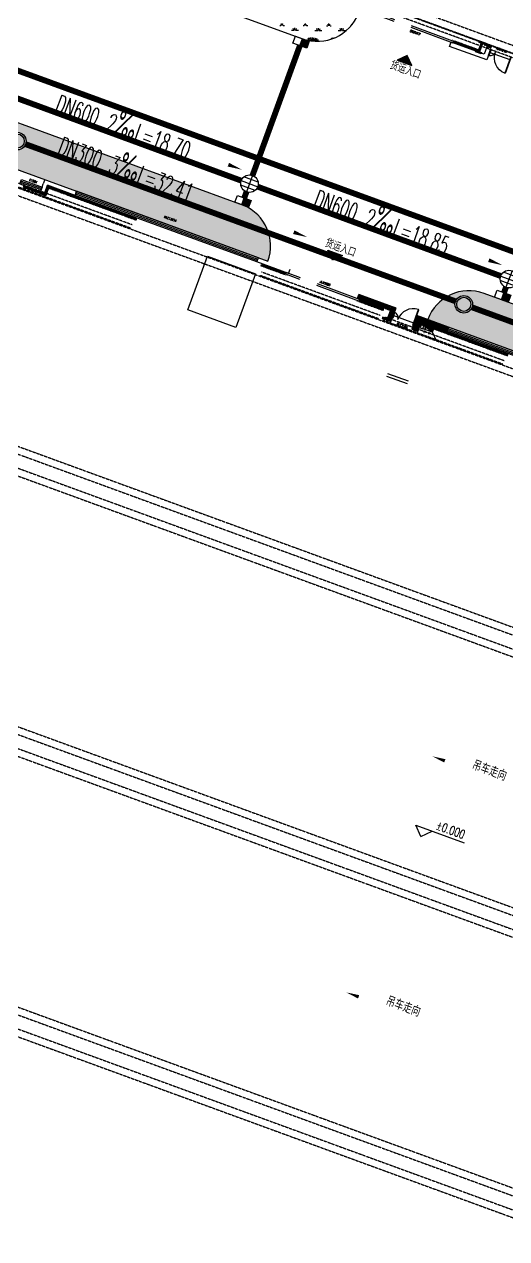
# Model space of a CAD drawing. Extents: x -111898 to 889894, y -2 to 1194865.
# Drawn here: x 532958 to 565855, y 794426 to 877197 of the extents above; entities that cross this region are included whole.
import ezdxf

# ---------------------------------------------------------------- set-up
doc = ezdxf.new("R2010")
doc.units = 0
doc.header["$LTSCALE"] = 10
doc.header["$MEASUREMENT"] = 0
doc.linetypes.add('10平面$0$10平面$0$DASH', pattern=[0.35, 0.25, -0.1])
doc.linetypes.add('10平面$0$DASH', pattern=[0.35, 0.25, -0.1])
doc.layers.get('Defpoints').update_dxf_attribs({"color": 210})
for name, color, linetype in [('0-WALL', 252, 'Continuous'), ('10平面$0$10平面$0$WINDOW', 4, 'Continuous'), ('10平面$0$10平面$0$WINDOW_TEXT', 7, 'Continuous'), ('10平面$0$A-HRAIL', 173, 'Continuous'), ('10平面$0$A-SFCE', 30, 'Continuous'), ('10平面$0$A-TEXT', 61, 'Continuous'), ('10平面$0$AS-WALL', 40, 'Continuous'), ('10平面$0$FH-tri', 180, 'Continuous'), ('10平面$0$PUB_HATCH', 8, 'Continuous'), ('10平面$0$WINDOW', 4, 'Continuous'), ('10平面$0$建-窗', 4, 'Continuous'), ('10平面$0$建-门窗编号', 7, 'Continuous'), ('DIM_污水', 2, 'Continuous'), ('DIM_雨水', 4, 'Continuous'), ('Gps-ZF雨水', 4, 'TG_Y'), ('SB_ZF消火栓', 10, 'Continuous'), ('SB_ZF消火栓M', 10, 'Continuous'), ('TEXT_污水', 2, 'Continuous'), ('TEXT_雨水', 4, 'Continuous'), ('TWT_雨水口', 4, 'Continuous'), ('WALL', 252, 'Continuous'), ('WELL_污水', 2, 'Continuous'), ('WELL_雨水', 4, 'Continuous'), ('建-窗', 252, 'Continuous'), ('建-门窗编号', 7, 'Continuous')]:
    doc.layers.add(name, color=color, linetype=linetype)
doc.layers.add('GPS-ZF污水', color=2, linetype='TG_W', lineweight=60)
doc.layers.add('GPS-ZF给水', color=3, linetype='TG_J', lineweight=60)
doc.styles.add('10平面$0$10平面$0$_TCH_WINDOW', font='SIMPLEX', dxfattribs={"height": 3.5, "bigfont": 'GBCBIG'})
doc.styles.add('10平面$0$A-STANDARD', font='SIMPLEX', dxfattribs={"bigfont": 'GBCBIG'})
doc.styles.add('10平面$0$A-WIN-LABEL', font='SIMPLEX', dxfattribs={"bigfont": 'GBCBIG'})
doc.styles.add('_TWT_PIPEDN', font='SIMPLEX', dxfattribs={"width": 0.6, "height": 3, "bigfont": 'HZTXT'})
doc.styles.add('A-WIN-LABEL', font='SIMPLEX', dxfattribs={"bigfont": 'GBCBIG'})
doc.styles.add('TG_LINETYPE', font='SIMPLEX', dxfattribs={"width": 0.8, "height": 3.5, "bigfont": 'HZTXT'})
doc.linetypes.add('TG_J', pattern='A,2,-0.3,["J",TG_LINETYPE,S=0.1,R=0,X=-0.23,Y=-0.15],0', length=2.3)
doc.linetypes.add('TG_W', pattern='A,2,-0.3,["W",TG_LINETYPE,S=0.1,R=0,X=-0.23,Y=-0.15],0', length=2.3)
doc.linetypes.add('TG_Y', pattern='A,2,-0.3,["Y",TG_LINETYPE,S=0.1,R=0,X=-0.25,Y=-0.15],0', length=2.3)
pattern_1 = [(45, (60, 0), (-60.000061, 60.000061), []), (135, (60, 0), (-60.000061, -60.000061), [])]
pattern_2 = [(359.79974, (-824318.4, 704905.5), (1605.5824, 1594.398), [240, -48, 64, -48, 240, -960]), (359.79974, (-824398.3, 704953.8), (1605.5824, 1594.398), [160, -120, 240, -120, 160, -800]), (359.79974, (-823836, 705591.9), (1605.5824, 1594.398), [200, -80, 200, -1120]), (359.79974, (-824634.9, 705914.7), (1605.5824, 1594.398), [80, -160, 80, -1280]), (89.79974, (-824474.9, 705914.1), (-1594.398, 1605.5824), [144, -1456]), (89.79974, (-823998.3, 704952.4), (-1594.398, 1605.5824), [160, -1440]), (89.79974, (-823596, 705591), (-1594.398, 1605.5824), [160, -1440]), (44.79974, (-823790.3, 704935.7), (5.5922, 1599.9902), [160, -2102.7417]), (134.79974, (-824206.3, 704937.2), (-1599.9902, 5.5922), [160, -2102.7417]), (63.23469, (-823838.3, 704943.9), (5.5922, 1599.99023), [160, -3417.7088]), (75.7635, (-823918.27, 704952.15), (5.59221, 1599.99023), [160, -6436.969]), (75.7635, (-823516.03, 705590.75), (5.59221, 1599.99023), [128, -6468.969]), (75.7635, (-824442.9, 705914), (5.59221, 1599.99023), [112, -6484.969]), (103.835987, (-824078.27, 704952.7), (5.59221, 1599.99023), [160, -6436.969]), (103.835987, (-823676.03, 705591.3), (5.59221, 1599.99023), [128, -6468.969]), (103.835987, (-824506.9, 705914.2), (5.59221, 1599.99023), [112, -6484.969]), (116.364795, (-824158.3, 704945), (5.5922, 1599.99023), [160, -3417.7069])]

# ---------------------------------------------------------------- blocks, each defined once
blk = doc.blocks.new('10平面$0$JYC-1')
at = {"layer": '10平面$0$FH-tri'}
h = blk.add_hatch(color=2, dxfattribs=at)
h.dxf.hatch_style = 1
h.paths.add_polyline_path([(-234606, -21202), (-233356, -19952), (-234606, -19952)])
h = blk.add_hatch(color=2, dxfattribs=at)
h.dxf.hatch_style = 1
h.paths.add_polyline_path([(-218349, -37460), (-217099, -36210), (-217099, -37460)])
at = {"layer": '10平面$0$FH-tri', "color": 2}
for points in [[(-234606, -21202), (-233356, -19952), (-233356, -19952), (-234606, -19952)], [(-218349, -37460), (-217099, -36210), (-217099, -36210), (-217099, -37460)]]:
    blk.add_lwpolyline(points, close=True, dxfattribs=at)
at = {"layer": '10平面$0$A-TEXT', "style": '10平面$0$A-STANDARD'}
for p in [(-234122, -22420), (-218906, -37635)]:
    blk.add_text('货运入口', height=900.2, rotation=45, dxfattribs=at).set_placement(p)
blk = doc.blocks.new('10平面$0$10平面$0$$DorLib2D$00000126')
at = {"color": 0, "linetype": 'Continuous'}
for p, q in [((-0.532, 0.5), (-0.532, 0.9)), ((0.532, 0.9), (0.532, 0.5))]:
    blk.add_line(p, q, dxfattribs=at)
at = {"color": 0, "linetype": '10平面$0$10平面$0$DASH'}
for p, q in [((-0.532, 0.9), (0.532, 0.9)), ((-0.532, 0.5), (0.532, 0.5))]:
    blk.add_line(p, q, dxfattribs=at)
blk = doc.blocks.new('10平面$0$DOOR2DLIB$SYSLIB$00000123')
at = {"color": 0}
for p, q in [((0.475, -0.001), (0.475, 0.752)), ((0.475, 0.752), (0.5, 0.752)), ((0.5, -0.001), (0.5, 0.752)), ((-0.5, 0), (-0.5, 0.252)), ((-0.475, 0.252), (-0.5, 0.252)), ((-0.475, 0), (-0.475, 0.252)), ((-0.475, 0), (-0.5, 0)), ((0.475, -0.001), (0.5, -0.001))]:
    blk.add_line(p, q, dxfattribs=at)
for centre, radius, start, end in [((0.505, -0.002), 0.755, 92.2493, 179.7238), ((-0.501, 0.003), 0.251, 359.7899, 84.0974)]:
    blk.add_arc(centre, radius, start, end, dxfattribs=at)
blk = doc.blocks.new('10平面$0$42343243-M')
at = {"layer": '10平面$0$10平面$0$WINDOW'}
blk.add_line((252654, 1222620), (254154, 1222620), dxfattribs=at)
at = {"layer": '10平面$0$AS-WALL'}
for p, q in [((254154, 1223170), (256854, 1223170)), ((254154, 1222620), (254154, 1223170)), ((254454, 1222870), (256854, 1222870)), ((254454, 1222320), (254454, 1222870)), ((256854, 1223170), (256854, 1222870)), ((254154, 1222320), (254454, 1222320))]:
    blk.add_line(p, q, dxfattribs=at)
blk.add_lwpolyline([(254154, 1222620), (254154, 1222320)], dxfattribs=at)
at = {"layer": '10平面$0$10平面$0$WINDOW'}
ref = blk.add_blockref('10平面$0$DOOR2DLIB$SYSLIB$00000123', (253404, 1222470), dxfattribs=dict(at, xscale=-1500, yscale=1500, zscale=300))
ref.add_attrib('A0', 'MLC1584', (253059, 1222108), dxfattribs={"layer": '10平面$0$10平面$0$WINDOW_TEXT', "height": 148.8, "style": '10平面$0$10平面$0$_TCH_WINDOW', "width": 0.705882})
ref = blk.add_blockref('10平面$0$10平面$0$$DorLib2D$00000126', (259354, 1223020), dxfattribs=dict(at, xscale=5000, yscale=-300, zscale=300))
ref.add_attrib('A0', 'JLM5050', (258985, 1223016), dxfattribs={"layer": '10平面$0$10平面$0$WINDOW_TEXT', "height": 148.8, "style": '10平面$0$10平面$0$_TCH_WINDOW', "width": 0.705882})
blk = doc.blocks.new('10平面$0$WINDOW2DLIB$DYNSTYLE$00000005')
at = {"color": 0}
for points in [[(-0.5, 0.5), (-0.5, -0.5)], [(-0.5, 0.5), (0.5, 0.5)], [(0.5, -0.5), (0.5, 0.5)], [(0.5, 0.1667), (-0.5, 0.1667)], [(0.5, -0.1667), (-0.5, -0.1667)], [(-0.5, -0.5), (0.5, -0.5)]]:
    blk.add_lwpolyline(points, dxfattribs=at)
blk = doc.blocks.new('10平面$0$42343243')
at = {"layer": '10平面$0$PUB_HATCH'}
h = blk.add_hatch(dxfattribs=at)
h.set_pattern_fill('多孔材料', color=256, scale=30, style=0)
h.set_pattern_definition(pattern_1)
h.paths.add_polyline_path([(-254454, 1222870), (-254154, 1223170), (-256854, 1223170), (-256854, 1222870)])
h = blk.add_hatch(dxfattribs=at)
h.set_pattern_fill('多孔材料', color=256, scale=30, style=0)
h.set_pattern_definition(pattern_1)
h.paths.add_polyline_path([(-254454, 1222320), (-254154, 1222620), (-254154, 1223170), (-254454, 1222870)])
h = blk.add_hatch(dxfattribs=at)
h.set_pattern_fill('多孔材料', color=256, scale=30, style=0)
h.set_pattern_definition(pattern_1)
h.paths.add_polyline_path([(-254454, 1222320), (-254154, 1222320), (-254154, 1222620)])
h = blk.add_hatch(dxfattribs=at)
h.set_pattern_fill('多孔材料', color=256, scale=30, style=0)
h.set_pattern_definition(pattern_1)
h.paths.add_polyline_path([(-252354, 1222870), (-250354, 1222870), (-250354, 1223170), (-252654, 1223170)])
h = blk.add_hatch(dxfattribs=at)
h.set_pattern_fill('多孔材料', color=256, scale=30, style=0)
h.set_pattern_definition(pattern_1)
h.paths.add_polyline_path([(-252654, 1222620), (-252354, 1222320), (-252354, 1222870), (-252654, 1223170)])
h = blk.add_hatch(dxfattribs=at)
h.set_pattern_fill('多孔材料', color=256, scale=30, style=0)
h.set_pattern_definition(pattern_1)
h.paths.add_polyline_path([(-252654, 1222620), (-252654, 1222320), (-252354, 1222320)])
at = {"layer": '10平面$0$10平面$0$WINDOW'}
blk.add_line((-252654, 1222620), (-254154, 1222620), dxfattribs=at)
at = {"layer": '10平面$0$AS-WALL'}
for p, q in [((-254154, 1223170), (-256854, 1223170)), ((-256854, 1222870), (-256854, 1223170)), ((-254454, 1222870), (-256854, 1222870)), ((-254454, 1222320), (-254454, 1222870)), ((-254154, 1222620), (-254154, 1223170)), ((-254154, 1222320), (-254154, 1222620)), ((-250354, 1223170), (-252654, 1223170)), ((-252654, 1222620), (-252654, 1223170)), ((-252654, 1222620), (-252654, 1222320)), ((-252354, 1222870), (-250354, 1222870)), ((-252354, 1222320), (-252354, 1222870)), ((-250354, 1222870), (-250354, 1223170)), ((-254454, 1222320), (-254154, 1222320)), ((-252654, 1222320), (-252354, 1222320))]:
    blk.add_line(p, q, dxfattribs=at)
at = {"layer": '10平面$0$10平面$0$WINDOW'}
ref = blk.add_blockref('10平面$0$DOOR2DLIB$SYSLIB$00000123', (-253404, 1222470), dxfattribs=dict(at, xscale=-1500, yscale=-1500, zscale=300, rotation=179.9999999999555))
ref.add_attrib('A', 'MLC1584', (-253737, 1222108), dxfattribs={"layer": '10平面$0$10平面$0$WINDOW_TEXT', "height": 148.8, "rotation": 360, "style": '10平面$0$10平面$0$_TCH_WINDOW', "width": 0.705882})
ref = blk.add_blockref('10平面$0$10平面$0$$DorLib2D$00000126', (-259354, 1223020), dxfattribs=dict(at, xscale=5000, yscale=300, zscale=300, rotation=179.9999999999992))
ref.add_attrib('A', 'JLM5050', (-259655, 1223016), dxfattribs={"layer": '10平面$0$10平面$0$WINDOW_TEXT', "height": 148.8, "rotation": 360, "style": '10平面$0$10平面$0$_TCH_WINDOW', "width": 0.705882})
at = {"layer": '10平面$0$建-窗'}
ref = blk.add_blockref('10平面$0$WINDOW2DLIB$DYNSTYLE$00000005', (-239904, 1223020), dxfattribs=dict(at, xscale=-20900, yscale=-300, zscale=300, rotation=359.9999999994902))
ref.add_attrib('A', 'C20924', (-240194, 1223393), dxfattribs={"layer": '10平面$0$建-门窗编号', "height": 148.8, "style": '10平面$0$A-WIN-LABEL', "width": 0.705882})
blk = doc.blocks.new('A$C5D961328')
at = {"layer": 'SB_ZF消火栓'}
blk.add_hatch(color=256, dxfattribs=at).paths.add_polyline_path([(0, 40), (700, 40), (700, 240)])
at = {"layer": 'SB_ZF消火栓', "linetype": 'Continuous'}
h = blk.add_hatch(dxfattribs=at)
h.set_pattern_fill('ANSI31', color=256, scale=129.330432, angle=270, style=0)
h.set_pattern_definition([(45, (-18410.044, -5691.868), (11.431303, -11.431303), [])])
h.paths.add_polyline_path([(228, 343), (228, 427), (153, 427), (153, 343)])
h = blk.add_hatch(dxfattribs=at)
h.set_pattern_fill('ANSI31', color=256, scale=129.330432, angle=270, style=0)
h.set_pattern_definition([(45, (-18087.504, -5691.868), (11.431303, -11.431303), [])])
h.paths.add_polyline_path([(550, 343), (550, 427), (475, 427), (475, 343)])
at = {"layer": 'SB_ZF消火栓'}
for p, q in [((700, 240), (0, 240)), ((0, 240), (0, 40)), ((700, 240), (0, 40)), ((0, 40), (700, 40)), ((1195, 735), (700, 240)), ((700, 240), (700, 40))]:
    blk.add_line(p, q, dxfattribs=at)
at = {"layer": 'SB_ZF消火栓', "linetype": 'Continuous'}
for points, const_width in [([(312, 321), (190, 531), (69, 321), (312, 321), (190, 531)], 12.9), ([(228, 343), (228, 427), (153, 427), (153, 343), (228, 343)], 7.76), ([(634, 321), (513, 531), (392, 321), (634, 321), (513, 531)], 12.9), ([(550, 343), (550, 427), (475, 427), (475, 343), (550, 343)], 7.76)]:
    blk.add_lwpolyline(points, dxfattribs=dict(at, const_width=const_width))
at = {"layer": 'SB_ZF消火栓', "color": 1}
blk.add_circle((140, 140), 32.5, dxfattribs=at)
blk = doc.blocks.new('10平面$0$3333')
at = {"layer": '10平面$0$A-SFCE', "const_width": 20}
blk.add_lwpolyline([(-227064, 766320), (-227064, 766510), (-227244, 766510), (-227244, 766320)], dxfattribs=at)
blk = doc.blocks.new('10平面$0$99平面图例外参$0$$LinePat$圆环')
for points in [[(0, 150), (300, 150)], [(0, 0), (300, 0)], [(0, -150), (300, -150)]]:
    blk.add_lwpolyline(points)
at = {"color": 0}
blk.add_circle((150, 0), 150, dxfattribs=at)
blk = doc.blocks.new('WINDOW2DLIB$DYNSTYLE$00000005')
at = {"color": 0}
for points in [[(-0.5, 0.5), (-0.5, -0.5)], [(-0.5, 0.5), (0.5, 0.5)], [(0.5, -0.5), (0.5, 0.5)], [(0.5, 0.1667), (-0.5, 0.1667)], [(0.5, -0.1667), (-0.5, -0.1667)], [(-0.5, -0.5), (0.5, -0.5)]]:
    blk.add_lwpolyline(points, dxfattribs=at)
blk = doc.blocks.new('DOOR2DLIB$SYSLIB$00000123')
at = {"color": 0}
for p, q in [((0.475, -0.001), (0.475, 0.752)), ((0.475, 0.752), (0.5, 0.752)), ((0.5, -0.001), (0.5, 0.752)), ((-0.5, 0), (-0.5, 0.252)), ((-0.475, 0.252), (-0.5, 0.252)), ((-0.475, 0), (-0.475, 0.252)), ((-0.475, 0), (-0.5, 0)), ((0.475, -0.001), (0.5, -0.001))]:
    blk.add_line(p, q, dxfattribs=at)
for centre, radius, start, end in [((0.505, -0.002), 0.755, 92.2493, 179.7238), ((-0.501, 0.003), 0.251, 359.7899, 84.0974)]:
    blk.add_arc(centre, radius, start, end, dxfattribs=at)
blk = doc.blocks.new('$TWTSYS$00000376')
for radius in [0.5, 0.4]:
    blk.add_circle((0, 0, 0), radius)
blk = doc.blocks.new('$TwtSys$00000424')
for p, q in [((-500, 250), (500, 250)), ((-500, -250), (-500, 250)), ((0, -250), (0, 250)), ((500, 250), (500, -250)), ((500, -250), (-500, -250))]:
    blk.add_line(p, q)
blk.add_solid([(0, 250), (500, 250), (0, -250), (500, -250)])
blk = doc.blocks.new('$TWTSYS$00000375')
for p, q in [((-0.5, 0, 0), (0.5, 0, 0)), ((0.433, 0.25, 0), (-0.433, 0.25, 0)), ((0, 0.5, 0), (0, -0.5, 0)), ((0.433, -0.25, 0), (-0.433, -0.25, 0))]:
    blk.add_line(p, q)
blk.add_circle((0, 0, 0), 0.5)

msp = doc.modelspace()

# ---------------------------------------------------------------- hatches: boundary and pattern name
at = {"layer": '0-WALL'}
h = msp.add_hatch(dxfattribs=at)
h.set_pattern_fill('草坪或沼泽', color=8, scale=400, angle=-0.2002566)
h.set_pattern_definition([(359.79974, (-824318.4, 704905.5), (1605.5824, 1594.398), [240, -48, 64, -48, 240, -960]), (359.79974, (-824398.3, 704953.8), (1605.5824, 1594.398), [160, -120, 240, -120, 160, -800]), (359.79974, (-823836, 705591.9), (1605.5824, 1594.398), [200, -80, 200, -1120]), (359.79974, (-824634.9, 705914.7), (1605.5824, 1594.398), [80, -160, 80, -1280]), (89.79974, (-824474.9, 705914.1), (-1594.398, 1605.5824), [144, -1456]), (89.79974, (-823998.3, 704952.4), (-1594.398, 1605.5824), [160, -1440]), (89.79974, (-823596, 705591), (-1594.398, 1605.5824), [160, -1440]), (44.79974, (-823790.3, 704935.7), (5.5922, 1599.9902), [160, -2102.7417]), (134.79974, (-824206.3, 704937.2), (-1599.9902, 5.5922), [160, -2102.7417]), (63.23469, (-823838.3, 704943.9), (5.5922, 1599.99023), [160, -3417.7088]), (75.7635, (-823918.27, 704952.15), (5.59221, 1599.99023), [160, -6436.969]), (75.7635, (-823516.03, 705590.75), (5.59221, 1599.99023), [128, -6468.969]), (75.7635, (-824442.9, 705914), (5.59221, 1599.99023), [112, -6484.969]), (103.835987, (-824078.27, 704952.7), (5.59221, 1599.99023), [160, -6436.969]), (103.835987, (-823676.03, 705591.3), (5.59221, 1599.99023), [128, -6468.969]), (103.835987, (-824506.9, 705914.2), (5.59221, 1599.99023), [112, -6484.969]), (116.364795, (-824158.3, 704945), (5.5922, 1599.99023), [160, -3417.7069])])
edge = h.paths.add_edge_path()
edge.add_line((741503.08, 933538.38), (741712.87, 934018.57))
edge.add_line((741712.87, 934018.57), (745060.96, 941812.89))
edge.add_line((745060.96, 941812.89), (766890.86, 1001849.76))
edge.add_line((766890.86, 1001849.76), (760346.98, 1016169.02))
edge.add_line((760346.98, 1016169.02), (737579.78, 1026362.54))
edge.add_line((737579.78, 1026362.54), (720756.11, 1037729.77))
edge.add_line((720756.11, 1037729.77), (653654.65, 1067773.01))
edge.add_line((653654.65, 1067773.01), (467795.25, 820503.81))
edge.add_line((467795.25, 820503.81), (468143.58, 820404.89))
edge.add_line((468143.58, 820404.89), (647181.92, 1058601.18))
edge.add_line((647181.92, 1058601.18), (648464.56, 1058132.56))
edge.add_line((648464.56, 1058132.56), (650350.23, 1063296.8))
edge.add_line((650350.23, 1063296.8), (720796.15, 1037558.69))
edge.add_line((720796.15, 1037558.69), (718909.6, 1032395.07))
edge.add_line((718909.6, 1032395.07), (725484.49, 1029992.9))
edge.add_line((725484.49, 1029992.9), (726513.26, 1032808.65))
edge.add_line((726513.26, 1032808.65), (729331.07, 1031779.14))
edge.add_line((729331.07, 1031779.14), (728302.36, 1028963.46))
edge.add_line((728302.36, 1028963.46), (747084.56, 1022101.19))
edge.add_line((747084.56, 1022101.19), (755217.14, 1018452.95))
edge.add_arc((743028.5, 1006160.87), 17310.64, -14.6199939, 45.2420907, ccw=False)
edge.add_line((759778.64, 1001791.54), (760685.99, 1001458.08))
edge.add_line((760685.99, 1001458.08), (765094.65, 999847.31))
edge.add_line((765094.65, 999847.31), (740941.69, 933744.02))
edge.add_line((740941.69, 933744.02), (741503.08, 933538.38))
h = msp.add_hatch(dxfattribs=at)
h.set_pattern_fill('草坪或沼泽', color=8, scale=400, angle=-0.2002566)
h.set_pattern_definition(pattern_2)
edge = h.paths.add_edge_path()
edge.add_arc((543857.55, 890342.13), 10502.37, 170.3548642, 248.8243638)
edge.add_line((540063.8, 880548.91), (551922.78, 876216.11))
edge.add_arc((552952.26, 879034.73), 3000.74, 249.9357006, 338.9607902)
edge.add_line((555752.96, 877957.44), (534525.4, 885713.15))
edge.add_line((534525.4, 885713.15), (536464.33, 891020.04))
edge.add_line((536464.33, 891020.04), (533503.64, 892101.75))
h = msp.add_hatch(dxfattribs=at)
h.set_pattern_fill('草坪或沼泽', color=8, scale=400, angle=-0.2002566)
h.set_pattern_definition(pattern_2)
edge = h.paths.add_edge_path()
edge.add_line((481602.82, 821580.08), (483786.52, 827556.92))
edge.add_line((483786.52, 827556.92), (518798.61, 872295.32))
edge.add_line((518798.61, 872295.32), (549575.85, 861050.56))
edge.add_arc((546758.03, 862080.06), 3000, -20.0698953, 67.4128539)
edge.add_line((547910.29, 864849.95), (526186.22, 872786.84))
edge.add_arc((523125.16, 862708.1), 10533.33, 73.1057019, 142.0689962)
edge.add_line((514816.98, 869183.07), (499440.78, 848728.63))
edge.add_line((499440.78, 848728.63), (479588.08, 822316.18))
edge.add_line((479588.08, 822316.18), (481602.82, 821580.08))
h = msp.add_hatch(dxfattribs=at)
h.set_pattern_fill('草坪或沼泽', color=8, scale=400, angle=-0.2002566)
h.set_pattern_definition(pattern_2)
edge = h.paths.add_edge_path()
edge.add_line((598635.68, 846316.68), (564318.76, 858858.03))
edge.add_arc((563289.22, 856040.22), 3000, 69.9293177, 159.9293177)
edge.add_line((560471.41, 857069.76), (600296.56, 842519.24))
edge.add_arc((597478.74, 843548.74), 3000, -20.069895, 67.316106)

# ---------------------------------------------------------------- linework, layer by layer
for points in [[(533503.64, 892101.75, 0.35642572), (540063.8, 880548.91), (551922.78, 876216.11, 0.4092386), (555752.96, 877957.44), (534525.4, 885713.15), (536464.33, 891020.04), (533503.64, 892101.75)], [(481602.82, 821580.08), (483786.52, 827556.92), (518798.61, 872295.32), (549575.85, 861050.56, 0.40140327), (547910.29, 864849.95), (526186.22, 872786.84, 0.31033266), (514816.98, 869183.07), (499440.78, 848728.63), (479588.08, 822316.18)], [(598635.68, 846316.68), (564318.76, 858858.03, 0.41421356), (560471.41, 857069.76), (600296.56, 842519.24, 0.40091319)]]:
    msp.add_lwpolyline(points, format="xyb", close=True, dxfattribs=at)
at = {"layer": 'Defpoints', "color": 7}
msp.add_lwpolyline([(560016.88, 856703.53), (559948.25, 856515.68), (560136.1, 856447.04), (560204.74, 856634.9)], close=True, dxfattribs=at)
at = {"layer": 'DIM_污水'}
msp.add_lwpolyline([(548345.32, 864127.84, 0, 0, 0), (552271.28, 862683.35, 0, 266.67, 0), (551332.78, 863028.65, 0, 0, 0)], format="xyseb", dxfattribs=at)
at = {"layer": 'DIM_雨水'}
for points in [[(544965.26, 868330.17, 0, 0, 0), (547812.2, 867282.68, 0, 266.67, 0), (546873.71, 867627.98, 0, 0, 0)], [(562722.6, 861822.23, 0, 0, 0), (565569.54, 860774.75, 0, 266.67, 0), (564631.05, 861120.05, 0, 0, 0)]]:
    msp.add_lwpolyline(points, format="xyseb", dxfattribs=at)
at = {"layer": 'GPS-ZF污水', "ltscale": 0.1, "const_width": 400}
for points in [[(533045.01, 869027.83), (562362.62, 858316.34)], [(563489.75, 857904.53), (595237.15, 846305.29)]]:
    msp.add_lwpolyline(points, dxfattribs=at)
at = {"layer": 'GPS-ZF给水', "ltscale": 0.1, "const_width": 400}
msp.add_lwpolyline([(521826.69, 877948.18), (679851.32, 820212.27)], dxfattribs=at)
at = {"layer": 'Gps-ZF雨水', "ltscale": 0.1, "const_width": 400}
for points in [[(551751.28, 875746.44), (548496.86, 866828.74)], [(531320.77, 872576.91), (547751.35, 866540.14)], [(547958.66, 865364.6), (548107.62, 865770.02)], [(548877.73, 866126.29), (565445.65, 860039.06)], [(565664.71, 858895.52), (565801.92, 859268.95)]]:
    msp.add_lwpolyline(points, dxfattribs=at)
at = {"layer": 'WALL', "color": 8, "linetype": '10平面$0$DASH'}
for p, q in [((556097.02, 879481.95), (683180.57, 833050.69)), ((563947.19, 875762.09), (555869.44, 878713.37)), ((555925.43, 879012.32), (683008.98, 832581.05)), ((564032.98, 875996.91), (555955.24, 878948.19)), ((572486.43, 872908.35), (564314.76, 875893.96)), ((572400.64, 872673.53), (564228.97, 875659.14)), ((519610.39, 870242.05), (669142.54, 815608.96)), ((519781.97, 870711.68), (669314.13, 816078.59)), ((540228.34, 863294.74), (532056.67, 866280.34)), ((540314.14, 863529.56), (532142.47, 866515.16)), ((557135.21, 857117.53), (549057.47, 860068.82)), ((557221, 857352.35), (549143.26, 860303.64)), ((565588.66, 854028.98), (557416.99, 857014.58)), ((565674.45, 854263.8), (557502.78, 857249.4)), ((514102.5, 855166.82), (669927.78, 798234.48)), ((513930.92, 854697.19), (669756.2, 797764.84)), ((513450.44, 853382.11), (669275.72, 796449.76)), ((513622.03, 853851.75), (669447.31, 796919.4)), ((495627.23, 841315.73), (663287.34, 780059.41)), ((495455.64, 840846.1), (663115.75, 779589.78)), ((507770.95, 837837.2), (663596.23, 780904.85)), ((507942.54, 838306.84), (663767.82, 781374.49)), ((484593.88, 827726.91), (657607.85, 764514.5)), ((484422.3, 827257.27), (657436.26, 764044.87)), ((484113.41, 826411.83), (657127.37, 763199.42)), ((483941.82, 825942.19), (656955.78, 762729.79))]:
    msp.add_line(p, q, dxfattribs=at)
at = {"layer": 'WALL', "color": 8}
for p, q in [((534349.72, 865708.61), (534067.94, 865811.56)), ((534170.89, 866093.34), (534256.68, 866328.16)), ((534359.64, 866609.94), (534256.68, 866328.16)), ((534349.72, 865708.61), (534538.48, 866225.25)), ((536417.03, 865538.91), (534538.48, 866225.25)), ((550975.75, 860219.73), (548815.42, 861009.03)), ((550975.75, 860219.73), (551078.7, 860501.51)), ((559149.32, 852868.36), (557740.41, 853383.11)), ((559080.68, 852680.5), (557671.78, 853195.26)), ((560008.4, 821846.56), (559650.74, 822616.03)), ((559650.74, 822616.03), (562956.98, 821408.06)), ((560008.4, 821846.56), (560777.87, 822204.22))]:
    msp.add_line(p, q, dxfattribs=at)
for points in [[(564003.17, 876061.03), (564378.88, 875923.76), (564340.45, 875818.56), (564203.31, 875868.66), (564005.65, 875327.64), (564142.78, 875277.54), (564104.35, 875172.34), (563728.64, 875309.61), (563767.07, 875414.81), (563904.21, 875364.71), (564101.87, 875905.73), (563964.74, 875955.83)], [(564032.98, 875996.91), (564314.76, 875893.96), (564310.64, 875882.68), (564173.51, 875932.79), (563941.53, 875297.84), (564078.66, 875247.74), (564074.54, 875236.46), (563792.76, 875339.42), (563796.88, 875350.69), (563934.01, 875300.58), (564166, 875935.53), (564028.86, 875985.64)], [(545441.27, 861390.03), (548728.72, 860188.93), (547390.35, 856525.77), (544102.89, 857726.87)]]:
    msp.add_lwpolyline(points, close=True, dxfattribs=at)
for points in [[(534067.94, 865811.56), (534170.89, 866093.34)], [(536417.03, 865538.91), (536519.98, 865820.69)], [(548815.42, 861009.03), (548918.37, 861290.81)]]:
    msp.add_lwpolyline(points, dxfattribs=at)
for points in [[(567268.85, 824935.61, 0, 0, 0), (560787.87, 827303.5, 0, 240, 0), (561633.21, 826994.65, 0, 0, 0)], [(561392.01, 808850.57, 0, 0, 0), (554911.03, 811218.47, 0, 240, 0), (555756.38, 810909.61, 0, 0, 0)]]:
    msp.add_lwpolyline(points, format="xyseb", dxfattribs=at)

# ---------------------------------------------------------------- block references
at = {"layer": '10平面$0$A-HRAIL'}
for p, xscale, yscale, zscale, rotation in [((562366.24, 875973.46), 0.3444737743800529, 0.3333333333333334, 0.3333333333333333, 159.9297114347981), ((562463.31, 875938), 0.3444737743800529, 0.3333333333333334, 0.3333333333333333, 159.9297114347981), ((562560.38, 875902.53), 0.3444737743800529, 0.3333333333333334, 0.3333333333333333, 159.9297114347981), ((562657.44, 875867.07), 0.3444737743800529, 0.3333333333333334, 0.3333333333333333, 159.9297114347981), ((562754.51, 875831.61), 0.3444737743800529, 0.3333333333333334, 0.3333333333333333, 159.9297114347981), ((562851.58, 875796.14), 0.3444737743800529, 0.3333333333333334, 0.3333333333333333, 159.9297114347981), ((562948.64, 875760.68), 0.3444737743800529, 0.3333333333333334, 0.3333333333333333, 159.9297114347981), ((563045.71, 875725.21), 0.3444737743800529, 0.3333333333333334, 0.3333333333333333, 159.9297114347981), ((563142.77, 875689.75), 0.3444737743800529, 0.3333333333333334, 0.3333333333333333, 159.9297114347981), ((563239.84, 875654.28), 0.3444737743800529, 0.3333333333333334, 0.3333333333333333, 159.9297114347981), ((564438.49, 875795.52), 0.3333327849077566, 0.3333327849077566, 0.3333327849077566, 159.9297114345931), ((564532.42, 875761.2), 0.3333327849077566, 0.3333327849077566, 0.3333327849077566, 159.9297114345931), ((564626.35, 875726.88), 0.3333327849077566, 0.3333327849077566, 0.3333327849077566, 159.9297114345931), ((564720.28, 875692.56), 0.3333327849077566, 0.3333327849077566, 0.3333327849077566, 159.9297114345931), ((564814.2, 875658.25), 0.3333327849077566, 0.3333327849077566, 0.3333327849077566, 159.9297114345931), ((563336.91, 875618.82), 0.3444737743800529, 0.3333333333333334, 0.3333333333333333, 159.9297114347981), ((563433.97, 875583.36), 0.3444737743800529, 0.3333333333333334, 0.3333333333333333, 159.9297114347981), ((563531.04, 875547.89), 0.3444737743800529, 0.3333333333333334, 0.3333333333333333, 159.9297114347981), ((563628.11, 875512.43), 0.3444737743800529, 0.3333333333333334, 0.3333333333333333, 159.9297114347981), ((563725.17, 875476.96), 0.3444737743800529, 0.3333333333333334, 0.3333333333333333, 159.9297114347981), ((563822.24, 875441.5), 0.3444737743800529, 0.3333333333333334, 0.3333333333333333, 159.9297114347981), ((563919.31, 875406.03), 0.3444737743800529, 0.3333333333333334, 0.3333333333333333, 159.9297114347981), ((532993.27, 866097.68), -0.3461333288391431, 0.3333333333333334, 0.3333333333333333, 339.9297114345931), ((533090.8, 866062.04), -0.3461333288391431, 0.3333333333333334, 0.3333333333333333, 339.9297114345931), ((533188.33, 866026.41), -0.3461333288391431, 0.3333333333333334, 0.3333333333333333, 339.9297114345931), ((533285.87, 865990.77), -0.3461333288391431, 0.3333333333333334, 0.3333333333333333, 339.9297114345931), ((533383.4, 865955.14), -0.3461333288391431, 0.3333333333333334, 0.3333333333333333, 339.9297114345931), ((533480.94, 865919.5), -0.3461333288391431, 0.3333333333333334, 0.3333333333333333, 339.9297114345931), ((533578.47, 865883.87), -0.3461333288391431, 0.3333333333333334, 0.3333333333333333, 339.9297114345931), ((533676, 865848.23), -0.3461333288391431, 0.3333333333333334, 0.3333333333333333, 339.9297114345931), ((533773.54, 865812.6), -0.3461333288391431, 0.3333333333333334, 0.3333333333333333, 339.9297114345931), ((533871.07, 865776.96), -0.3461333288391431, 0.3333333333333334, 0.3333333333333333, 339.9297114345931), ((533968.61, 865741.33), -0.3461333288391431, 0.3333333333333334, 0.3333333333333333, 339.9297114345931), ((534466.51, 865736.86), -0.3611111227129974, 0.3333333333333334, 0.3333333333333333, 249.9297114345931), ((534503.69, 865838.61), -0.3611111227129974, 0.3333333333333334, 0.3333333333333333, 249.9297114345931), ((534540.86, 865940.37), -0.3611111227129974, 0.3333333333333334, 0.3333333333333333, 249.9297114345931), ((534578.04, 866042.12), -0.3611111227129974, 0.3333333333333334, 0.3333333333333333, 249.9297114345931), ((534643.76, 866073.83), -0.336163315173153, 0.3333333333333334, 0.3333333333333333, 339.9297114343894), ((534738.48, 866039.22), -0.336163315173153, 0.3333333333333334, 0.3333333333333333, 339.9297114343894), ((534833.21, 866004.61), -0.336163315173153, 0.3333333333333334, 0.3333333333333333, 339.9297114343894), ((534927.93, 865970), -0.336163315173153, 0.3333333333333334, 0.3333333333333333, 339.9297114343894), ((535022.66, 865935.39), -0.336163315173153, 0.3333333333333334, 0.3333333333333333, 339.9297114343894), ((535117.38, 865900.78), -0.336163315173153, 0.3333333333333334, 0.3333333333333333, 339.9297114343894), ((535212.11, 865866.18), -0.336163315173153, 0.3333333333333334, 0.3333333333333333, 339.9297114343894), ((535306.83, 865831.57), -0.336163315173153, 0.3333333333333334, 0.3333333333333333, 339.9297114343894), ((535401.56, 865796.96), -0.336163315173153, 0.3333333333333334, 0.3333333333333333, 339.9297114343894), ((535496.28, 865762.35), -0.336163315173153, 0.3333333333333334, 0.3333333333333333, 339.9297114343894), ((535591.01, 865727.74), -0.336163315173153, 0.3333333333333334, 0.3333333333333333, 339.9297114343894), ((534066.14, 865705.69), -0.3461333288391431, 0.3333333333333334, 0.3333333333333333, 339.9297114345931), ((534163.67, 865670.06), -0.3461333288391431, 0.3333333333333334, 0.3333333333333333, 339.9297114345931), ((534261.21, 865634.42), -0.3461333288391431, 0.3333333333333334, 0.3333333333333333, 339.9297114345931), ((534358.74, 865598.79), -0.3461333288391431, 0.3333333333333334, 0.3333333333333333, 339.9297114345931), ((534456.28, 865563.15), -0.3461333288391431, 0.3333333333333334, 0.3333333333333333, 339.9297114345931), ((534392.15, 865533.35), -0.3611111227129974, 0.3333333333333334, 0.3333333333333333, 249.9297114345931), ((534429.33, 865635.1), -0.3611111227129974, 0.3333333333333334, 0.3333333333333333, 249.9297114345931), ((535685.73, 865693.13), -0.336163315173153, 0.3333333333333334, 0.3333333333333333, 339.9297114343894), ((535780.46, 865658.52), -0.336163315173153, 0.3333333333333334, 0.3333333333333333, 339.9297114343894), ((535875.18, 865623.92), -0.336163315173153, 0.3333333333333334, 0.3333333333333333, 339.9297114343894), ((535969.9, 865589.31), -0.336163315173153, 0.3333333333333334, 0.3333333333333333, 339.9297114343894), ((536064.63, 865554.7), -0.336163315173153, 0.3333333333333334, 0.3333333333333333, 339.9297114343894), ((536159.35, 865520.09), -0.336163315173153, 0.3333333333333334, 0.3333333333333333, 339.9297114343894), ((536254.08, 865485.48), -0.336163315173153, 0.3333333333333334, 0.3333333333333333, 339.9297114343894), ((536348.8, 865450.87), -0.336163315173153, 0.3333333333333334, 0.3333333333333333, 339.9297114343894), ((536443.53, 865416.26), -0.336163315173153, 0.3333333333333334, 0.3333333333333333, 339.9297114343894), ((536538.25, 865381.65), -0.336163315173153, 0.3333333333333334, 0.3333333333333333, 339.9297114343894), ((536632.98, 865347.05), -0.336163315173153, 0.3333333333333334, 0.3333333333333333, 339.9297114343894), ((536727.7, 865312.44), -0.336163315173153, 0.3333333333333334, 0.3333333333333333, 339.9297114343894), ((536822.43, 865277.83), -0.336163315173153, 0.3333333333333334, 0.3333333333333333, 339.9297114343894), ((536917.15, 865243.22), -0.336163315173153, 0.3333333333333334, 0.3333333333333333, 339.9297114343894), ((537011.88, 865208.61), -0.336163315173153, 0.3333333333333334, 0.3333333333333333, 339.9297114343894), ((537106.6, 865174), -0.336163315173153, 0.3333333333333334, 0.3333333333333333, 339.9297114343894), ((537201.33, 865139.39), -0.336163315173153, 0.3333333333333334, 0.3333333333333333, 339.9297114343894), ((537296.05, 865104.79), -0.336163315173153, 0.3333333333333334, 0.3333333333333333, 339.9297114343894), ((537390.77, 865070.18), -0.336163315173153, 0.3333333333333334, 0.3333333333333333, 339.9297114343894), ((537485.5, 865035.57), -0.336163315173153, 0.3333333333333334, 0.3333333333333333, 339.9297114343894), ((537580.22, 865000.96), -0.336163315173153, 0.3333333333333334, 0.3333333333333333, 339.9297114343894), ((537674.95, 864966.35), -0.336163315173153, 0.3333333333333334, 0.3333333333333333, 339.9297114343894), ((537769.67, 864931.74), -0.336163315173153, 0.3333333333333334, 0.3333333333333333, 339.9297114343894), ((537864.4, 864897.13), -0.336163315173153, 0.3333333333333334, 0.3333333333333333, 339.9297114343894), ((537959.12, 864862.53), -0.336163315173153, 0.3333333333333334, 0.3333333333333333, 339.9297114343894), ((538053.85, 864827.92), -0.336163315173153, 0.3333333333333334, 0.3333333333333333, 339.9297114343894), ((538148.57, 864793.31), -0.336163315173153, 0.3333333333333334, 0.3333333333333333, 339.9297114343894), ((538243.3, 864758.7), -0.336163315173153, 0.3333333333333334, 0.3333333333333333, 339.9297114343894), ((538338.02, 864724.09), -0.336163315173153, 0.3333333333333334, 0.3333333333333333, 339.9297114343894), ((538432.75, 864689.48), -0.336163315173153, 0.3333333333333334, 0.3333333333333333, 339.9297114343894), ((538527.47, 864654.87), -0.336163315173153, 0.3333333333333334, 0.3333333333333333, 339.9297114343894), ((538622.2, 864620.27), -0.336163315173153, 0.3333333333333334, 0.3333333333333333, 339.9297114343894), ((538716.92, 864585.66), -0.336163315173153, 0.3333333333333334, 0.3333333333333333, 339.9297114343894), ((538811.65, 864551.05), -0.336163315173153, 0.3333333333333334, 0.3333333333333333, 339.9297114343894), ((538906.37, 864516.44), -0.336163315173153, 0.3333333333333334, 0.3333333333333333, 339.9297114343894), ((539001.09, 864481.83), -0.336163315173153, 0.3333333333333334, 0.3333333333333333, 339.9297114343894), ((539095.82, 864447.22), -0.336163315173153, 0.3333333333333334, 0.3333333333333333, 339.9297114343894), ((539190.54, 864412.61), -0.336163315173153, 0.3333333333333334, 0.3333333333333333, 339.9297114343894), ((539285.27, 864378), -0.336163315173153, 0.3333333333333334, 0.3333333333333333, 339.9297114343894), ((539379.99, 864343.4), -0.336163315173153, 0.3333333333333334, 0.3333333333333333, 339.9297114343894), ((539474.72, 864308.79), -0.336163315173153, 0.3333333333333334, 0.3333333333333333, 339.9297114343894), ((539569.44, 864274.18), -0.336163315173153, 0.3333333333333334, 0.3333333333333333, 339.9297114343894), ((539664.17, 864239.57), -0.336163315173153, 0.3333333333333334, 0.3333333333333333, 339.9297114343894), ((539758.89, 864204.96), -0.336163315173153, 0.3333333333333334, 0.3333333333333333, 339.9297114343894), ((539853.62, 864170.35), -0.336163315173153, 0.3333333333333334, 0.3333333333333333, 339.9297114343894), ((539948.34, 864135.74), -0.336163315173153, 0.3333333333333334, 0.3333333333333333, 339.9297114343894), ((540043.07, 864101.14), -0.336163315173153, 0.3333333333333334, 0.3333333333333333, 339.9297114343894), ((540137.79, 864066.53), -0.336163315173153, 0.3333333333333334, 0.3333333333333333, 339.9297114343894), ((540232.52, 864031.92), -0.336163315173153, 0.3333333333333334, 0.3333333333333333, 339.9297114343894), ((540327.24, 863997.31), -0.336163315173153, 0.3333333333333334, 0.3333333333333333, 339.9297114343894), ((540421.96, 863962.7), -0.336163315173153, 0.3333333333333334, 0.3333333333333333, 339.9297114343894), ((540516.69, 863928.09), -0.336163315173153, 0.3333333333333334, 0.3333333333333333, 339.9297114343894), ((540611.41, 863893.48), -0.336163315173153, 0.3333333333333334, 0.3333333333333333, 339.9297114343894), ((549111.51, 860787.89), 0.3444736211542748, 0.3333333333333334, 0.3333333333333333, 339.9297114345931), ((549208.58, 860752.42), 0.3444736211542748, 0.3333333333333334, 0.3333333333333333, 339.9297114345931), ((549305.65, 860716.96), 0.3444736211542748, 0.3333333333333334, 0.3333333333333333, 339.9297114345931), ((549402.71, 860681.49), 0.3444736211542748, 0.3333333333333334, 0.3333333333333333, 339.9297114345931), ((549499.78, 860646.03), 0.3444736211542748, 0.3333333333333334, 0.3333333333333333, 339.9297114345931), ((549596.84, 860610.57), 0.3444736211542748, 0.3333333333333334, 0.3333333333333333, 339.9297114345931), ((549693.91, 860575.1), 0.3444736211542748, 0.3333333333333334, 0.3333333333333333, 339.9297114345931), ((549790.98, 860539.64), 0.3444736211542748, 0.3333333333333334, 0.3333333333333333, 339.9297114345931), ((549888.04, 860504.17), 0.3444736211542748, 0.3333333333333334, 0.3333333333333333, 339.9297114345931), ((549985.11, 860468.71), 0.3444736211542748, 0.3333333333333334, 0.3333333333333333, 339.9297114345931), ((550082.18, 860433.24), 0.3444736211542748, 0.3333333333333334, 0.3333333333333333, 339.9297114345931), ((550179.24, 860397.78), 0.3444736211542748, 0.3333333333333334, 0.3333333333333333, 339.9297114345931), ((550276.31, 860362.32), 0.3444736211542748, 0.3333333333333334, 0.3333333333333333, 339.9297114345931), ((550373.38, 860326.85), 0.3444736211542748, 0.3333333333333334, 0.3333333333333333, 339.9297114345931), ((550470.44, 860291.39), 0.3444736211542748, 0.3333333333333334, 0.3333333333333333, 339.9297114345931), ((550567.51, 860255.92), 0.3444736211542748, 0.3333333333333334, 0.3333333333333333, 339.9297114345931), ((550664.57, 860220.46), 0.3444736211542748, 0.3333333333333334, 0.3333333333333333, 339.9297114345931), ((555910.46, 858303.82), -0.3444737743800529, 0.3333333333333334, 0.3333333333333333, 339.929711434388), ((556007.53, 858268.36), -0.3444737743800529, 0.3333333333333334, 0.3333333333333333, 339.929711434388), ((556104.59, 858232.89), -0.3444737743800529, 0.3333333333333334, 0.3333333333333333, 339.929711434388), ((556201.66, 858197.43), -0.3444737743800529, 0.3333333333333334, 0.3333333333333333, 339.929711434388), ((556298.73, 858161.97), -0.3444737743800529, 0.3333333333333334, 0.3333333333333333, 339.929711434388), ((556395.79, 858126.5), -0.3444737743800529, 0.3333333333333334, 0.3333333333333333, 339.929711434388), ((556492.86, 858091.04), -0.3444737743800529, 0.3333333333333334, 0.3333333333333333, 339.929711434388), ((556589.93, 858055.57), -0.3444737743800529, 0.3333333333333334, 0.3333333333333333, 339.929711434388), ((556686.99, 858020.11), -0.3444737743800529, 0.3333333333333334, 0.3333333333333333, 339.929711434388), ((556784.06, 857984.64), -0.3444737743800529, 0.3333333333333334, 0.3333333333333333, 339.929711434388), ((556881.13, 857949.18), -0.3444737743800529, 0.3333333333333334, 0.3333333333333333, 339.929711434388), ((556978.19, 857913.72), -0.3444737743800529, 0.3333333333333334, 0.3333333333333333, 339.929711434388), ((557075.26, 857878.25), -0.3444737743800529, 0.3333333333333334, 0.3333333333333333, 339.929711434388), ((557172.32, 857842.79), -0.3444737743800529, 0.3333333333333334, 0.3333333333333333, 339.929711434388), ((557269.39, 857807.32), -0.3444737743800529, 0.3333333333333334, 0.3333333333333333, 339.929711434388), ((557366.46, 857771.86), -0.3444737743800529, 0.3333333333333334, 0.3333333333333333, 339.929711434388), ((557463.52, 857736.39), -0.3444737743800529, 0.3333333333333334, 0.3333333333333333, 339.929711434388), ((557479.41, 857151.42), -0.3588888661932368, 0.3333333333333334, 0.3333333333333333, 339.9297114345931), ((557580.53, 857114.47), -0.3588888661932368, 0.3333333333333334, 0.3333333333333333, 339.9297114345931), ((557681.66, 857077.52), -0.3588888661932368, 0.3333333333333334, 0.3333333333333333, 339.9297114345931), ((557782.79, 857040.58), -0.3588888661932368, 0.3333333333333334, 0.3333333333333333, 339.9297114345931), ((557883.92, 857003.63), -0.3588888661932368, 0.3333333333333334, 0.3333333333333333, 339.9297114345931), ((557985.05, 856966.68), -0.3588888661932368, 0.3333333333333334, 0.3333333333333333, 339.9297114345931), ((559864.04, 856572.95), -0.3611111227129974, 0.3333333333333334, 0.3333333333333333, 249.9297114345931), ((559901.22, 856674.71), -0.3611111227129974, 0.3333333333333334, 0.3333333333333333, 249.9297114345931), ((559938.39, 856776.46), -0.3611111227129974, 0.3333333333333334, 0.3333333333333333, 249.9297114345931), ((559909.39, 856842.77), 0.3384127419231498, 0.3333333333333334, 0.3333333333333333, 339.9297114345931), ((560004.75, 856807.93), 0.3384127419231498, 0.3333333333333334, 0.3333333333333333, 339.9297114345931), ((560100.1, 856773.09), 0.3384127419231498, 0.3333333333333334, 0.3333333333333333, 339.9297114345931), ((560195.46, 856738.25), 0.3384127419231498, 0.3333333333333334, 0.3333333333333333, 339.9297114345931), ((560290.82, 856703.41), 0.3384127419231498, 0.3333333333333334, 0.3333333333333333, 339.9297114345931), ((560386.18, 856668.57), 0.3384127419231498, 0.3333333333333334, 0.3333333333333333, 339.9297114345931), ((559499.62, 856413.31), -0.3749999999076196, 0.3333333333333334, 0.3333333333333333, 339.9297114345931), ((559605.29, 856374.71), -0.3749999999076196, 0.3333333333333334, 0.3333333333333333, 339.9297114345931), ((559710.96, 856336.1), -0.3749999999076196, 0.3333333333333334, 0.3333333333333333, 339.9297114345931), ((559816.63, 856297.49), -0.3749999999076196, 0.3333333333333334, 0.3333333333333333, 339.9297114345931), ((559752.51, 856267.69), -0.3611111227129974, 0.3333333333333334, 0.3333333333333333, 249.9297114345931), ((559789.68, 856369.44), -0.3611111227129974, 0.3333333333333334, 0.3333333333333333, 249.9297114345931), ((559826.86, 856471.2), -0.3611111227129974, 0.3333333333333334, 0.3333333333333333, 249.9297114345931), ((560481.54, 856633.73), 0.3384127419231498, 0.3333333333333334, 0.3333333333333333, 339.9297114345931), ((560576.9, 856598.89), 0.3384127419231498, 0.3333333333333334, 0.3333333333333333, 339.9297114345931), ((560672.26, 856564.05), 0.3384127419231498, 0.3333333333333334, 0.3333333333333333, 339.9297114345931), ((560767.61, 856529.21), 0.3384127419231498, 0.3333333333333334, 0.3333333333333333, 339.9297114345931), ((560862.97, 856494.37), 0.3384127419231498, 0.3333333333333334, 0.3333333333333333, 339.9297114345931), ((560958.33, 856459.53), 0.3384127419231498, 0.3333333333333334, 0.3333333333333333, 339.9297114345931), ((561053.69, 856424.69), 0.3384127419231498, 0.3333333333333334, 0.3333333333333333, 339.9297114345931), ((561149.05, 856389.85), 0.3384127419231498, 0.3333333333333334, 0.3333333333333333, 339.9297114345931), ((561244.41, 856355.01), 0.3384127419231498, 0.3333333333333334, 0.3333333333333333, 339.9297114345931), ((561339.77, 856320.17), 0.3384127419231498, 0.3333333333333334, 0.3333333333333333, 339.9297114345931), ((561435.12, 856285.33), 0.3384127419231498, 0.3333333333333334, 0.3333333333333333, 339.9297114345931), ((561530.48, 856250.49), 0.3384127419231498, 0.3333333333333334, 0.3333333333333333, 339.9297114345931), ((561625.84, 856215.65), 0.3384127419231498, 0.3333333333333334, 0.3333333333333333, 339.9297114345931), ((561721.2, 856180.81), 0.3384127419231498, 0.3333333333333334, 0.3333333333333333, 339.9297114345931), ((561816.56, 856145.97), 0.3384127419231498, 0.3333333333333334, 0.3333333333333333, 339.9297114345931), ((561911.92, 856111.13), 0.3384127419231498, 0.3333333333333334, 0.3333333333333333, 339.9297114345931), ((562007.28, 856076.29), 0.3384127419231498, 0.3333333333333334, 0.3333333333333333, 339.9297114345931), ((562102.63, 856041.45), 0.3384127419231498, 0.3333333333333334, 0.3333333333333333, 339.9297114345931), ((562197.99, 856006.61), 0.3384127419231498, 0.3333333333333334, 0.3333333333333333, 339.9297114345931), ((562293.35, 855971.77), 0.3384127419231498, 0.3333333333333334, 0.3333333333333333, 339.9297114345931), ((562388.71, 855936.93), 0.3384127419231498, 0.3333333333333334, 0.3333333333333333, 339.9297114345931), ((562484.07, 855902.09), 0.3384127419231498, 0.3333333333333334, 0.3333333333333333, 339.9297114345931), ((562579.43, 855867.25), 0.3384127419231498, 0.3333333333333334, 0.3333333333333333, 339.9297114345931), ((562674.78, 855832.41), 0.3384127419231498, 0.3333333333333334, 0.3333333333333333, 339.9297114345931), ((562770.14, 855797.57), 0.3384127419231498, 0.3333333333333334, 0.3333333333333333, 339.9297114345931), ((562865.5, 855762.73), 0.3384127419231498, 0.3333333333333334, 0.3333333333333333, 339.9297114345931), ((562960.86, 855727.89), 0.3384127419231498, 0.3333333333333334, 0.3333333333333333, 339.9297114345931), ((563056.22, 855693.05), 0.3384127419231498, 0.3333333333333334, 0.3333333333333333, 339.9297114345931), ((563151.58, 855658.21), 0.3384127419231498, 0.3333333333333334, 0.3333333333333333, 339.9297114345931), ((563246.94, 855623.37), 0.3384127419231498, 0.3333333333333334, 0.3333333333333333, 339.9297114345931), ((563342.29, 855588.53), 0.3384127419231498, 0.3333333333333334, 0.3333333333333333, 339.9297114345931), ((563437.65, 855553.69), 0.3384127419231498, 0.3333333333333334, 0.3333333333333333, 339.9297114345931), ((563533.01, 855518.85), 0.3384127419231498, 0.3333333333333334, 0.3333333333333333, 339.9297114345931), ((563628.37, 855484.01), 0.3384127419231498, 0.3333333333333334, 0.3333333333333333, 339.9297114345931), ((563723.73, 855449.17), 0.3384127419231498, 0.3333333333333334, 0.3333333333333333, 339.9297114345931), ((563819.09, 855414.33), 0.3384127419231498, 0.3333333333333334, 0.3333333333333333, 339.9297114345931), ((563914.45, 855379.49), 0.3384127419231498, 0.3333333333333334, 0.3333333333333333, 339.9297114345931), ((564009.8, 855344.64), 0.3384127419231498, 0.3333333333333334, 0.3333333333333333, 339.9297114345931), ((564105.16, 855309.8), 0.3384127419231498, 0.3333333333333334, 0.3333333333333333, 339.9297114345931), ((564200.52, 855274.96), 0.3384127419231498, 0.3333333333333334, 0.3333333333333333, 339.9297114345931), ((564295.88, 855240.12), 0.3384127419231498, 0.3333333333333334, 0.3333333333333333, 339.9297114345931), ((564391.24, 855205.28), 0.3384127419231498, 0.3333333333333334, 0.3333333333333333, 339.9297114345931), ((564486.6, 855170.44), 0.3384127419231498, 0.3333333333333334, 0.3333333333333333, 339.9297114345931), ((564581.96, 855135.6), 0.3384127419231498, 0.3333333333333334, 0.3333333333333333, 339.9297114345931), ((564677.31, 855100.76), 0.3384127419231498, 0.3333333333333334, 0.3333333333333333, 339.9297114345931), ((564772.67, 855065.92), 0.3384127419231498, 0.3333333333333334, 0.3333333333333333, 339.9297114345931), ((564868.03, 855031.08), 0.3384127419231498, 0.3333333333333334, 0.3333333333333333, 339.9297114345931), ((564963.39, 854996.24), 0.3384127419231498, 0.3333333333333334, 0.3333333333333333, 339.9297114345931), ((565058.75, 854961.4), 0.3384127419231498, 0.3333333333333334, 0.3333333333333333, 339.9297114345931), ((565154.11, 854926.56), 0.3384127419231498, 0.3333333333333334, 0.3333333333333333, 339.9297114345931), ((565249.46, 854891.72), 0.3384127419231498, 0.3333333333333334, 0.3333333333333333, 339.9297114345931), ((565344.82, 854856.88), 0.3384127419231498, 0.3333333333333334, 0.3333333333333333, 339.9297114345931), ((565440.18, 854822.04), 0.3384127419231498, 0.3333333333333334, 0.3333333333333333, 339.9297114345931), ((565535.54, 854787.2), 0.3384127419231498, 0.3333333333333334, 0.3333333333333333, 339.9297114345931), ((565630.9, 854752.36), 0.3384127419231498, 0.3333333333333334, 0.3333333333333333, 339.9297114345931), ((565726.26, 854717.52), 0.3384127419231498, 0.3333333333333334, 0.3333333333333333, 339.9297114345931), ((565821.62, 854682.68), 0.3384127419231498, 0.3333333333333334, 0.3333333333333333, 339.9297114345931)]:
    msp.add_blockref('10平面$0$99平面图例外参$0$$LinePat$圆环', p, dxfattribs=dict(at, xscale=xscale, yscale=yscale, zscale=zscale, rotation=rotation))
at = {"layer": '10平面$0$A-SFCE'}
for p, rotation in [((-235647.63, 925688.93), 249.9297114345931), ((1348678.45, 810504.99), 69.9297114345931)]:
    msp.add_blockref('10平面$0$3333', p, dxfattribs=dict(at, rotation=rotation))
at = {"layer": '10平面$0$A-SFCE', "xscale": -1, "rotation": 249.9297114345931}
msp.add_blockref('10平面$0$3333', (-86193.08, 1334749.85), dxfattribs=at)
at = {"layer": '10平面$0$WINDOW', "xscale": -1500, "yscale": -1500, "zscale": 300, "rotation": 159.9297114319409}
msp.add_blockref('DOOR2DLIB$SYSLIB$00000123', (558775.3, 856944.12), dxfattribs=at)
at = {"layer": 'SB_ZF消火栓M', "xscale": -1, "rotation": 159.9297115541991}
msp.add_blockref('A$C5D961328', (560218.43, 856672.47), dxfattribs=at)
at = {"layer": 'TWT_雨水口', "rotation": 339.9297083984292}
for p in [(551836.99, 875981.29), (547872.44, 865129.94), (565578.5, 858660.86)]:
    msp.add_blockref('$TwtSys$00000424', p, dxfattribs=at)
at = {"layer": 'WALL', "xscale": 0.6000000000000003, "yscale": 0.6000000000000003, "zscale": 0.6000000000000003, "rotation": 294.9297114345945}
msp.add_blockref('10平面$0$JYC-1', (629253.09, 752471.47), dxfattribs=at)
at = {"layer": 'WALL', "color": 8}
for name, p, rotation in [('10平面$0$42343243-M', (1222966.7, 1936436.91), 159.9297114345931), ('10平面$0$42343243', (377272.54, -378249.52), 339.9297114345931)]:
    msp.add_blockref(name, p, dxfattribs=dict(at, rotation=rotation))
at = {"layer": 'WELL_污水', "xscale": 1200, "yscale": 1200, "zscale": 1200, "rotation": 339.7997433390076}
for p in [(532481.44, 869233.73), (562926.19, 858110.43)]:
    msp.add_blockref('$TWTSYS$00000376', p, dxfattribs=at)
at = {"layer": 'WELL_雨水', "xscale": 1200, "yscale": 1200, "zscale": 1200, "rotation": 339.79974336667}
for p in [(548314.54, 866333.22), (566008.84, 859832.14)]:
    msp.add_blockref('$TWTSYS$00000375', p, dxfattribs=at)
at = {"layer": '建-窗'}
ref = msp.add_blockref('WINDOW2DLIB$DYNSTYLE$00000005', (533414.96, 866209.83), dxfattribs=dict(at, xscale=-1500, yscale=300, zscale=300, rotation=159.9297114319409))
ref.add_attrib('A', 'C1584', (533289.23, 866535.9), dxfattribs={"layer": '建-门窗编号', "height": 148.75, "rotation": 339.9297114, "style": 'A-WIN-LABEL', "width": 0.705882})
ref = msp.add_blockref('WINDOW2DLIB$DYNSTYLE$00000005', (542667.7, 863414.86), dxfattribs=dict(at, xscale=13200, yscale=300, zscale=300, rotation=159.9297114451015))
ref.add_attrib('A', 'MLC13224', (542480.23, 864016.35), dxfattribs={"layer": '建-门窗编号', "height": 148.75, "rotation": 339.9297114, "style": 'A-WIN-LABEL', "width": 0.705882})
ref = msp.add_blockref('WINDOW2DLIB$DYNSTYLE$00000005', (571644.22, 852827.89), dxfattribs=dict(at, xscale=-20900, yscale=-300, zscale=300, rotation=339.9297114541058))
ref.add_attrib('A', 'C20924', (571499.77, 853277.6), dxfattribs={"layer": '建-门窗编号', "height": 148.75, "rotation": 339.9297115, "style": 'A-WIN-LABEL', "width": 0.705882})

# ---------------------------------------------------------------- texts
at = {"layer": 'TEXT_污水', "style": '_TWT_PIPEDN'}
for s, height, width, p in [('DN300', 1225, 0.557143, (535161.5, 868387.63)), ('‰', 1750, 0.6, (539239.29, 866897.76)), ('3', 1225, 0.557143, (538628.77, 867120.83)), ('L=32.41', 1225, 0.557143, (540548.58, 866419.4))]:
    msp.add_text(s, height=height, rotation=339.9297113, dxfattribs=dict(at, width=width)).set_placement(p)
at = {"layer": 'TEXT_雨水', "style": '_TWT_PIPEDN'}
for s, height, width, p in [('DN600', 1225, 0.557143, (534976.8, 871260.28)), ('2', 1225, 0.557143, (538441.77, 869987.21)), ('‰', 1750, 0.6, (539051.89, 869763.05)), ('L=18.70', 1225, 0.557143, (540360.31, 869282.32)), ('DN600', 1225, 0.557143, (552602.43, 864784.43)), ('2', 1225, 0.557143, (556067.4, 863511.37)), ('‰', 1750, 0.6, (556677.52, 863287.2)), ('L=18.85', 1225, 0.557143, (557985.94, 862806.47))]:
    msp.add_text(s, height=height, rotation=339.8261282, dxfattribs=dict(at, width=width)).set_placement(p)
at = {"layer": 'WALL', "color": 8, "style": '10平面$0$A-STANDARD'}
for p in [(563437.57, 826447.2), (557560.74, 810362.16)]:
    msp.add_text('吊车走向', height=604.444, rotation=339.9296723, dxfattribs=at).set_placement(p)
at = {"layer": 'WALL', "color": 8, "style": '10平面$0$A-STANDARD', "width": 0.705882}
msp.add_text('%%P0.000', height=595, rotation=339.9296723, dxfattribs=at).set_placement((560981.43, 822353.43))

doc.saveas('drawing.dxf')
